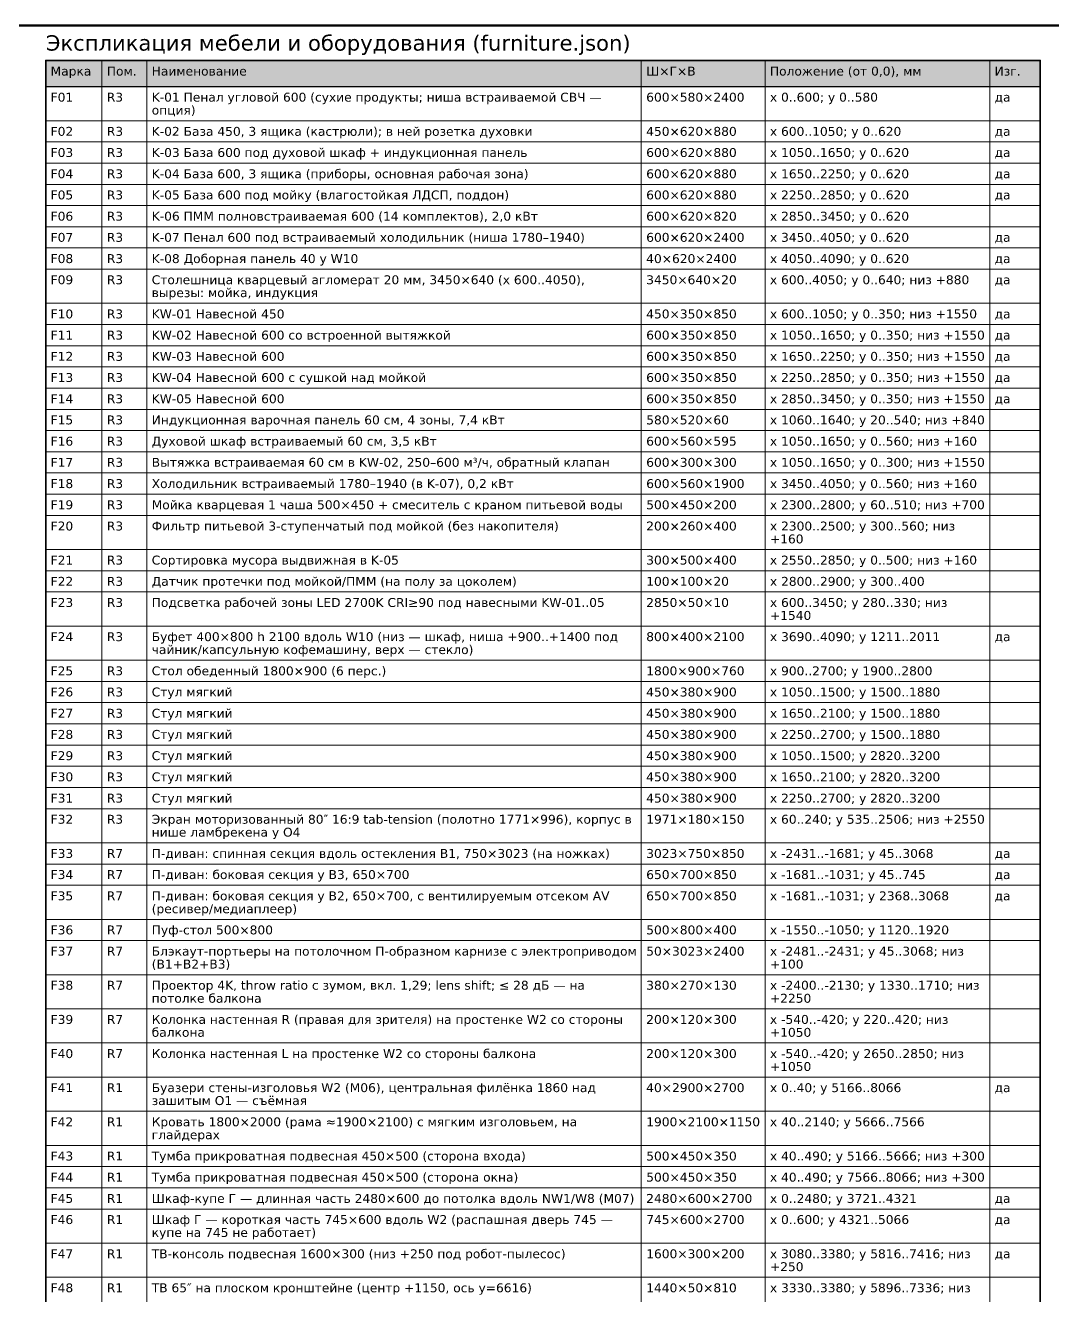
# Model space of a CAD drawing. Header units: millimetres. Extents: x 954 to 29450, y 51 to 20750.
# Drawn here: x 12810 to 21162, y 10419 to 20750 of the extents above; entities that cross this region are included whole.
import ezdxf

# ---------------------------------------------------------------- set-up
doc = ezdxf.new("R2010")
doc.units = ezdxf.units.MM
doc.layers.add('FRAME', color=7, linetype='CONTINUOUS')
doc.layers.add('TEXT', color=7, linetype='CONTINUOUS')
doc.styles.add('GOST', font='DejaVuSans.ttf')

msp = doc.modelspace()

# ---------------------------------------------------------------- hatches: boundary and pattern name
at = {"layer": 'TEXT', "true_color": 0xe6e6e6}
h = msp.add_hatch(color=7, dxfattribs=at)
h.dxf.hatch_style = 1
h.paths.add_polyline_path([(12975, 20252), (21062, 20252), (21062, 20465), (12975, 20465)])

# ---------------------------------------------------------------- linework, layer by layer
at = {"layer": 'FRAME', "color": 7, "lineweight": 50}
msp.add_lwpolyline([(1000, 250), (29450, 250), (29450, 20750), (1000, 20750)], close=True, dxfattribs=at)
at = {"layer": 'TEXT', "color": 7, "lineweight": 25}
msp.add_lwpolyline([(12975, 20252), (21062, 20252), (21062, 20465), (12975, 20465)], close=True, dxfattribs=at)
at = {"layer": 'TEXT', "color": 7, "lineweight": 15}
for points in [[(12975, 20465), (12975, 20252)], [(13432, 20465), (13432, 20252)], [(13797, 20465), (13797, 20252)], [(17818, 20465), (17818, 20252)], [(18824, 20465), (18824, 20252)], [(20651, 20465), (20651, 20252)], [(21062, 20465), (21062, 20252)], [(12975, 20252), (12975, 19975)], [(13432, 20252), (13432, 19975)], [(13797, 20252), (13797, 19975)], [(17818, 20252), (17818, 19975)], [(18824, 20252), (18824, 19975)], [(20651, 20252), (20651, 19975)], [(21062, 20252), (21062, 19975)], [(12975, 19975), (12975, 19802)], [(13432, 19975), (13432, 19802)], [(13797, 19975), (13797, 19802)], [(17818, 19975), (17818, 19802)], [(18824, 19975), (18824, 19802)], [(20651, 19975), (20651, 19802)], [(21062, 19975), (21062, 19802)], [(12975, 19802), (12975, 19630)], [(13432, 19802), (13432, 19630)], [(13797, 19802), (13797, 19630)], [(17818, 19802), (17818, 19630)], [(18824, 19802), (18824, 19630)], [(20651, 19802), (20651, 19630)], [(21062, 19802), (21062, 19630)], [(12975, 19630), (12975, 19457)], [(13432, 19630), (13432, 19457)], [(13797, 19630), (13797, 19457)], [(17818, 19630), (17818, 19457)], [(18824, 19630), (18824, 19457)], [(20651, 19630), (20651, 19457)], [(21062, 19630), (21062, 19457)], [(12975, 19457), (12975, 19285)], [(13432, 19457), (13432, 19285)], [(13797, 19457), (13797, 19285)], [(17818, 19457), (17818, 19285)], [(18824, 19457), (18824, 19285)], [(20651, 19457), (20651, 19285)], [(21062, 19457), (21062, 19285)], [(12975, 19285), (12975, 19112)], [(13432, 19285), (13432, 19112)], [(13797, 19285), (13797, 19112)], [(17818, 19285), (17818, 19112)], [(18824, 19285), (18824, 19112)], [(20651, 19285), (20651, 19112)], [(21062, 19285), (21062, 19112)], [(12975, 19112), (12975, 18940)], [(13432, 19112), (13432, 18940)], [(13797, 19112), (13797, 18940)], [(17818, 19112), (17818, 18940)], [(18824, 19112), (18824, 18940)], [(20651, 19112), (20651, 18940)], [(21062, 19112), (21062, 18940)], [(12975, 18940), (12975, 18767)], [(13432, 18940), (13432, 18767)], [(13797, 18940), (13797, 18767)], [(17818, 18940), (17818, 18767)], [(18824, 18940), (18824, 18767)], [(20651, 18940), (20651, 18767)], [(21062, 18940), (21062, 18767)], [(12975, 18767), (12975, 18490)], [(13432, 18767), (13432, 18490)], [(13797, 18767), (13797, 18490)], [(17818, 18767), (17818, 18490)], [(18824, 18767), (18824, 18490)], [(20651, 18767), (20651, 18490)], [(21062, 18767), (21062, 18490)], [(12975, 18490), (12975, 18317)], [(13432, 18490), (13432, 18317)], [(13797, 18490), (13797, 18317)], [(17818, 18490), (17818, 18317)], [(18824, 18490), (18824, 18317)], [(20651, 18490), (20651, 18317)], [(21062, 18490), (21062, 18317)], [(12975, 18317), (12975, 18145)], [(13432, 18317), (13432, 18145)], [(13797, 18317), (13797, 18145)], [(17818, 18317), (17818, 18145)], [(18824, 18317), (18824, 18145)], [(20651, 18317), (20651, 18145)], [(21062, 18317), (21062, 18145)], [(12975, 18145), (12975, 17972)], [(13432, 18145), (13432, 17972)], [(13797, 18145), (13797, 17972)], [(17818, 18145), (17818, 17972)], [(18824, 18145), (18824, 17972)], [(20651, 18145), (20651, 17972)], [(21062, 18145), (21062, 17972)], [(12975, 17972), (12975, 17800)], [(13432, 17972), (13432, 17800)], [(13797, 17972), (13797, 17800)], [(17818, 17972), (17818, 17800)], [(18824, 17972), (18824, 17800)], [(20651, 17972), (20651, 17800)], [(21062, 17972), (21062, 17800)], [(12975, 17800), (12975, 17627)], [(13432, 17800), (13432, 17627)], [(13797, 17800), (13797, 17627)], [(17818, 17800), (17818, 17627)], [(18824, 17800), (18824, 17627)], [(20651, 17800), (20651, 17627)], [(21062, 17800), (21062, 17627)], [(12975, 17627), (12975, 17455)], [(13432, 17627), (13432, 17455)], [(13797, 17627), (13797, 17455)], [(17818, 17627), (17818, 17455)], [(18824, 17627), (18824, 17455)], [(20651, 17627), (20651, 17455)], [(21062, 17627), (21062, 17455)], [(12975, 17455), (12975, 17282)], [(13432, 17455), (13432, 17282)], [(13797, 17455), (13797, 17282)], [(17818, 17455), (17818, 17282)], [(18824, 17455), (18824, 17282)], [(20651, 17455), (20651, 17282)], [(21062, 17455), (21062, 17282)], [(12975, 17282), (12975, 17110)], [(13432, 17282), (13432, 17110)], [(13797, 17282), (13797, 17110)], [(17818, 17282), (17818, 17110)], [(18824, 17282), (18824, 17110)], [(20651, 17282), (20651, 17110)], [(21062, 17282), (21062, 17110)], [(12975, 17110), (12975, 16937)], [(13432, 17110), (13432, 16937)], [(13797, 17110), (13797, 16937)], [(17818, 17110), (17818, 16937)], [(18824, 17110), (18824, 16937)], [(20651, 17110), (20651, 16937)], [(21062, 17110), (21062, 16937)], [(12975, 16937), (12975, 16765)], [(13432, 16937), (13432, 16765)], [(13797, 16937), (13797, 16765)], [(17818, 16937), (17818, 16765)], [(18824, 16937), (18824, 16765)], [(20651, 16937), (20651, 16765)], [(21062, 16937), (21062, 16765)], [(12975, 16765), (12975, 16487)], [(13432, 16765), (13432, 16487)], [(13797, 16765), (13797, 16487)], [(17818, 16765), (17818, 16487)], [(18824, 16765), (18824, 16487)], [(20651, 16765), (20651, 16487)], [(21062, 16765), (21062, 16487)], [(12975, 16487), (12975, 16315)], [(13432, 16487), (13432, 16315)], [(13797, 16487), (13797, 16315)], [(17818, 16487), (17818, 16315)], [(18824, 16487), (18824, 16315)], [(20651, 16487), (20651, 16315)], [(21062, 16487), (21062, 16315)], [(12975, 16315), (12975, 16142)], [(13432, 16315), (13432, 16142)], [(13797, 16315), (13797, 16142)], [(17818, 16315), (17818, 16142)], [(18824, 16315), (18824, 16142)], [(20651, 16315), (20651, 16142)], [(21062, 16315), (21062, 16142)], [(12975, 16142), (12975, 15865)], [(13432, 16142), (13432, 15865)], [(13797, 16142), (13797, 15865)], [(17818, 16142), (17818, 15865)], [(18824, 16142), (18824, 15865)], [(20651, 16142), (20651, 15865)], [(21062, 16142), (21062, 15865)], [(12975, 15865), (12975, 15587)], [(13432, 15865), (13432, 15587)], [(13797, 15865), (13797, 15587)], [(17818, 15865), (17818, 15587)], [(18824, 15865), (18824, 15587)], [(20651, 15865), (20651, 15587)], [(21062, 15865), (21062, 15587)], [(12975, 15587), (12975, 15414)], [(13432, 15587), (13432, 15414)], [(13797, 15587), (13797, 15414)], [(17818, 15587), (17818, 15414)], [(18824, 15587), (18824, 15414)], [(20651, 15587), (20651, 15414)], [(21062, 15587), (21062, 15414)], [(12975, 15414), (12975, 15242)], [(13432, 15414), (13432, 15242)], [(13797, 15414), (13797, 15242)], [(17818, 15414), (17818, 15242)], [(18824, 15414), (18824, 15242)], [(20651, 15414), (20651, 15242)], [(21062, 15414), (21062, 15242)], [(12975, 15242), (12975, 15069)], [(13432, 15242), (13432, 15069)], [(13797, 15242), (13797, 15069)], [(17818, 15242), (17818, 15069)], [(18824, 15242), (18824, 15069)], [(20651, 15242), (20651, 15069)], [(21062, 15242), (21062, 15069)], [(12975, 15069), (12975, 14897)], [(13432, 15069), (13432, 14897)], [(13797, 15069), (13797, 14897)], [(17818, 15069), (17818, 14897)], [(18824, 15069), (18824, 14897)], [(20651, 15069), (20651, 14897)], [(21062, 15069), (21062, 14897)], [(12975, 14897), (12975, 14724)], [(13432, 14897), (13432, 14724)], [(13797, 14897), (13797, 14724)], [(17818, 14897), (17818, 14724)], [(18824, 14897), (18824, 14724)], [(20651, 14897), (20651, 14724)], [(21062, 14897), (21062, 14724)], [(12975, 14724), (12975, 14552)], [(13432, 14724), (13432, 14552)], [(13797, 14724), (13797, 14552)], [(17818, 14724), (17818, 14552)], [(18824, 14724), (18824, 14552)], [(20651, 14724), (20651, 14552)], [(21062, 14724), (21062, 14552)], [(12975, 14552), (12975, 14379)], [(13432, 14552), (13432, 14379)], [(13797, 14552), (13797, 14379)], [(17818, 14552), (17818, 14379)], [(18824, 14552), (18824, 14379)], [(20651, 14552), (20651, 14379)], [(21062, 14552), (21062, 14379)], [(12975, 14379), (12975, 14102)], [(13432, 14379), (13432, 14102)], [(13797, 14379), (13797, 14102)], [(17818, 14379), (17818, 14102)], [(18824, 14379), (18824, 14102)], [(20651, 14379), (20651, 14102)], [(21062, 14379), (21062, 14102)], [(12975, 14102), (12975, 13929)], [(13432, 14102), (13432, 13929)], [(13797, 14102), (13797, 13929)], [(17818, 14102), (17818, 13929)], [(18824, 14102), (18824, 13929)], [(20651, 14102), (20651, 13929)], [(21062, 14102), (21062, 13929)], [(12975, 13929), (12975, 13757)], [(13432, 13929), (13432, 13757)], [(13797, 13929), (13797, 13757)], [(17818, 13929), (17818, 13757)], [(18824, 13929), (18824, 13757)], [(20651, 13929), (20651, 13757)], [(21062, 13929), (21062, 13757)], [(12975, 13757), (12975, 13479)], [(13432, 13757), (13432, 13479)], [(13797, 13757), (13797, 13479)], [(17818, 13757), (17818, 13479)], [(18824, 13757), (18824, 13479)], [(20651, 13757), (20651, 13479)], [(21062, 13757), (21062, 13479)], [(12975, 13479), (12975, 13307)], [(13432, 13479), (13432, 13307)], [(13797, 13479), (13797, 13307)], [(17818, 13479), (17818, 13307)], [(18824, 13479), (18824, 13307)], [(20651, 13479), (20651, 13307)], [(21062, 13479), (21062, 13307)], [(12975, 13307), (12975, 13029)], [(13432, 13307), (13432, 13029)], [(13797, 13307), (13797, 13029)], [(17818, 13307), (17818, 13029)], [(18824, 13307), (18824, 13029)], [(20651, 13307), (20651, 13029)], [(21062, 13307), (21062, 13029)], [(12975, 13029), (12975, 12751)], [(13432, 13029), (13432, 12751)], [(13797, 13029), (13797, 12751)], [(17818, 13029), (17818, 12751)], [(18824, 13029), (18824, 12751)], [(20651, 13029), (20651, 12751)], [(21062, 13029), (21062, 12751)], [(12975, 12751), (12975, 12474)], [(13432, 12751), (13432, 12474)], [(13797, 12751), (13797, 12474)], [(17818, 12751), (17818, 12474)], [(18824, 12751), (18824, 12474)], [(20651, 12751), (20651, 12474)], [(21062, 12751), (21062, 12474)], [(12975, 12474), (12975, 12196)], [(13432, 12474), (13432, 12196)], [(13797, 12474), (13797, 12196)], [(17818, 12474), (17818, 12196)], [(18824, 12474), (18824, 12196)], [(20651, 12474), (20651, 12196)], [(21062, 12474), (21062, 12196)], [(12975, 12196), (12975, 11919)], [(13432, 12196), (13432, 11919)], [(13797, 12196), (13797, 11919)], [(17818, 12196), (17818, 11919)], [(18824, 12196), (18824, 11919)], [(20651, 12196), (20651, 11919)], [(21062, 12196), (21062, 11919)], [(12975, 11919), (12975, 11641)], [(13432, 11919), (13432, 11641)], [(13797, 11919), (13797, 11641)], [(17818, 11919), (17818, 11641)], [(18824, 11919), (18824, 11641)], [(20651, 11919), (20651, 11641)], [(21062, 11919), (21062, 11641)], [(12975, 11641), (12975, 11468)], [(13432, 11641), (13432, 11468)], [(13797, 11641), (13797, 11468)], [(17818, 11641), (17818, 11468)], [(18824, 11641), (18824, 11468)], [(20651, 11641), (20651, 11468)], [(21062, 11641), (21062, 11468)], [(12975, 11468), (12975, 11296)], [(13432, 11468), (13432, 11296)], [(13797, 11468), (13797, 11296)], [(17818, 11468), (17818, 11296)], [(18824, 11468), (18824, 11296)], [(20651, 11468), (20651, 11296)], [(21062, 11468), (21062, 11296)], [(12975, 11296), (12975, 11123)], [(13432, 11296), (13432, 11123)], [(13797, 11296), (13797, 11123)], [(17818, 11296), (17818, 11123)], [(18824, 11296), (18824, 11123)], [(20651, 11296), (20651, 11123)], [(21062, 11296), (21062, 11123)], [(12975, 11123), (12975, 10846)], [(13432, 11123), (13432, 10846)], [(13797, 11123), (13797, 10846)], [(17818, 11123), (17818, 10846)], [(18824, 11123), (18824, 10846)], [(20651, 11123), (20651, 10846)], [(21062, 11123), (21062, 10846)], [(12975, 10846), (12975, 10568)], [(13432, 10846), (13432, 10568)], [(13797, 10846), (13797, 10568)], [(17818, 10846), (17818, 10568)], [(18824, 10846), (18824, 10568)], [(20651, 10846), (20651, 10568)], [(21062, 10846), (21062, 10568)], [(12975, 10568), (12975, 10291)], [(13432, 10568), (13432, 10291)], [(13797, 10568), (13797, 10291)], [(17818, 10568), (17818, 10291)], [(18824, 10568), (18824, 10291)], [(20651, 10568), (20651, 10291)], [(21062, 10568), (21062, 10291)]]:
    msp.add_lwpolyline(points, dxfattribs=at)
at = {"layer": 'TEXT', "color": 7, "lineweight": 35}
msp.add_lwpolyline([(12975, 3186), (21062, 3186), (21062, 20465), (12975, 20465)], close=True, dxfattribs=at)
at = {"layer": 'TEXT', "color": 7, "lineweight": 15}
for points in [[(12975, 19975), (21062, 19975), (21062, 20252), (12975, 20252)], [(12975, 19802), (21062, 19802), (21062, 19975), (12975, 19975)], [(12975, 19630), (21062, 19630), (21062, 19802), (12975, 19802)], [(12975, 19457), (21062, 19457), (21062, 19630), (12975, 19630)], [(12975, 19285), (21062, 19285), (21062, 19457), (12975, 19457)], [(12975, 19112), (21062, 19112), (21062, 19285), (12975, 19285)], [(12975, 18940), (21062, 18940), (21062, 19112), (12975, 19112)], [(12975, 18767), (21062, 18767), (21062, 18940), (12975, 18940)], [(12975, 18490), (21062, 18490), (21062, 18767), (12975, 18767)], [(12975, 18317), (21062, 18317), (21062, 18490), (12975, 18490)], [(12975, 18145), (21062, 18145), (21062, 18317), (12975, 18317)], [(12975, 17972), (21062, 17972), (21062, 18145), (12975, 18145)], [(12975, 17800), (21062, 17800), (21062, 17972), (12975, 17972)], [(12975, 17627), (21062, 17627), (21062, 17800), (12975, 17800)], [(12975, 17455), (21062, 17455), (21062, 17627), (12975, 17627)], [(12975, 17282), (21062, 17282), (21062, 17455), (12975, 17455)], [(12975, 17110), (21062, 17110), (21062, 17282), (12975, 17282)], [(12975, 16937), (21062, 16937), (21062, 17110), (12975, 17110)], [(12975, 16765), (21062, 16765), (21062, 16937), (12975, 16937)], [(12975, 16487), (21062, 16487), (21062, 16765), (12975, 16765)], [(12975, 16315), (21062, 16315), (21062, 16487), (12975, 16487)], [(12975, 16142), (21062, 16142), (21062, 16315), (12975, 16315)], [(12975, 15865), (21062, 15865), (21062, 16142), (12975, 16142)], [(12975, 15587), (21062, 15587), (21062, 15865), (12975, 15865)], [(12975, 15414), (21062, 15414), (21062, 15587), (12975, 15587)], [(12975, 15242), (21062, 15242), (21062, 15414), (12975, 15414)], [(12975, 15069), (21062, 15069), (21062, 15242), (12975, 15242)], [(12975, 14897), (21062, 14897), (21062, 15069), (12975, 15069)], [(12975, 14724), (21062, 14724), (21062, 14897), (12975, 14897)], [(12975, 14552), (21062, 14552), (21062, 14724), (12975, 14724)], [(12975, 14379), (21062, 14379), (21062, 14552), (12975, 14552)], [(12975, 14102), (21062, 14102), (21062, 14379), (12975, 14379)], [(12975, 13929), (21062, 13929), (21062, 14102), (12975, 14102)], [(12975, 13757), (21062, 13757), (21062, 13929), (12975, 13929)], [(12975, 13479), (21062, 13479), (21062, 13757), (12975, 13757)], [(12975, 13307), (21062, 13307), (21062, 13479), (12975, 13479)], [(12975, 13029), (21062, 13029), (21062, 13307), (12975, 13307)], [(12975, 12751), (21062, 12751), (21062, 13029), (12975, 13029)], [(12975, 12474), (21062, 12474), (21062, 12751), (12975, 12751)], [(12975, 12196), (21062, 12196), (21062, 12474), (12975, 12474)], [(12975, 11919), (21062, 11919), (21062, 12196), (12975, 12196)], [(12975, 11641), (21062, 11641), (21062, 11919), (12975, 11919)], [(12975, 11468), (21062, 11468), (21062, 11641), (12975, 11641)], [(12975, 11296), (21062, 11296), (21062, 11468), (12975, 11468)], [(12975, 11123), (21062, 11123), (21062, 11296), (12975, 11296)], [(12975, 10846), (21062, 10846), (21062, 11123), (12975, 11123)], [(12975, 10568), (21062, 10568), (21062, 10846), (12975, 10846)], [(12975, 10291), (21062, 10291), (21062, 10568), (12975, 10568)]]:
    msp.add_lwpolyline(points, close=True, dxfattribs=at)

# ---------------------------------------------------------------- texts
at = {"layer": 'TEXT', "color": 7, "style": 'GOST'}
for s, height, p in [('Экспликация мебели и оборудования (furniture.json)', 125, (12975, 20545)), ('Марка', 72.5, (13015, 20342)), ('Пом.', 72.5, (13472, 20342)), ('Наименование', 72.5, (13837, 20342)), ('Ш×Г×В', 72.5, (17858, 20342)), ('Положение (от 0,0), мм', 72.5, (18864, 20342)), ('Изг.', 72.5, (20691, 20342)), ('F01', 72.5, (13015, 20130)), ('R3', 72.5, (13472, 20130)), ('K-01 Пенал угловой 600 (сухие продукты; ниша встраиваемой СВЧ —', 72.5, (13837, 20130)), ('600×580×2400', 72.5, (17858, 20130)), ('x 0..600; y 0..580', 72.5, (18864, 20130)), ('да', 72.5, (20691, 20130)), ('опция)', 72.5, (13837, 20025)), ('F02', 72.5, (13015, 19852)), ('R3', 72.5, (13472, 19852)), ('K-02 База 450, 3 ящика (кастрюли); в ней розетка духовки', 72.5, (13837, 19852)), ('450×620×880', 72.5, (17858, 19852)), ('x 600..1050; y 0..620', 72.5, (18864, 19852)), ('да', 72.5, (20691, 19852)), ('F03', 72.5, (13015, 19680)), ('R3', 72.5, (13472, 19680)), ('K-03 База 600 под духовой шкаф + индукционная панель', 72.5, (13837, 19680)), ('600×620×880', 72.5, (17858, 19680)), ('x 1050..1650; y 0..620', 72.5, (18864, 19680)), ('да', 72.5, (20691, 19680)), ('F04', 72.5, (13015, 19507)), ('R3', 72.5, (13472, 19507)), ('K-04 База 600, 3 ящика (приборы, основная рабочая зона)', 72.5, (13837, 19507)), ('600×620×880', 72.5, (17858, 19507)), ('x 1650..2250; y 0..620', 72.5, (18864, 19507)), ('да', 72.5, (20691, 19507)), ('F05', 72.5, (13015, 19335)), ('R3', 72.5, (13472, 19335)), ('K-05 База 600 под мойку (влагостойкая ЛДСП, поддон)', 72.5, (13837, 19335)), ('600×620×880', 72.5, (17858, 19335)), ('x 2250..2850; y 0..620', 72.5, (18864, 19335)), ('да', 72.5, (20691, 19335)), ('F06', 72.5, (13015, 19162)), ('R3', 72.5, (13472, 19162)), ('K-06 ПММ полновстраиваемая 600 (14 комплектов), 2,0 кВт', 72.5, (13837, 19162)), ('600×620×820', 72.5, (17858, 19162)), ('x 2850..3450; y 0..620', 72.5, (18864, 19162)), ('F07', 72.5, (13015, 18990)), ('R3', 72.5, (13472, 18990)), ('K-07 Пенал 600 под встраиваемый холодильник (ниша 1780–1940)', 72.5, (13837, 18990)), ('600×620×2400', 72.5, (17858, 18990)), ('x 3450..4050; y 0..620', 72.5, (18864, 18990)), ('да', 72.5, (20691, 18990)), ('F08', 72.5, (13015, 18817)), ('R3', 72.5, (13472, 18817)), ('K-08 Доборная панель 40 у W10', 72.5, (13837, 18817)), ('40×620×2400', 72.5, (17858, 18817)), ('x 4050..4090; y 0..620', 72.5, (18864, 18817)), ('да', 72.5, (20691, 18817)), ('F09', 72.5, (13015, 18645)), ('R3', 72.5, (13472, 18645)), ('Столешница кварцевый агломерат 20 мм, 3450×640 (x 600..4050),', 72.5, (13837, 18645)), ('3450×640×20', 72.5, (17858, 18645)), ('x 600..4050; y 0..640; низ +880', 72.5, (18864, 18645)), ('да', 72.5, (20691, 18645)), ('вырезы: мойка, индукция', 72.5, (13837, 18540)), ('F10', 72.5, (13015, 18367)), ('R3', 72.5, (13472, 18367)), ('KW-01 Навесной 450', 72.5, (13837, 18367)), ('450×350×850', 72.5, (17858, 18367)), ('x 600..1050; y 0..350; низ +1550', 72.5, (18864, 18367)), ('да', 72.5, (20691, 18367)), ('F11', 72.5, (13015, 18195)), ('R3', 72.5, (13472, 18195)), ('KW-02 Навесной 600 со встроенной вытяжкой', 72.5, (13837, 18195)), ('600×350×850', 72.5, (17858, 18195)), ('x 1050..1650; y 0..350; низ +1550', 72.5, (18864, 18195)), ('да', 72.5, (20691, 18195)), ('F12', 72.5, (13015, 18022)), ('R3', 72.5, (13472, 18022)), ('KW-03 Навесной 600', 72.5, (13837, 18022)), ('600×350×850', 72.5, (17858, 18022)), ('x 1650..2250; y 0..350; низ +1550', 72.5, (18864, 18022)), ('да', 72.5, (20691, 18022)), ('F13', 72.5, (13015, 17850)), ('R3', 72.5, (13472, 17850)), ('KW-04 Навесной 600 с сушкой над мойкой', 72.5, (13837, 17850)), ('600×350×850', 72.5, (17858, 17850)), ('x 2250..2850; y 0..350; низ +1550', 72.5, (18864, 17850)), ('да', 72.5, (20691, 17850)), ('F14', 72.5, (13015, 17677)), ('R3', 72.5, (13472, 17677)), ('KW-05 Навесной 600', 72.5, (13837, 17677)), ('600×350×850', 72.5, (17858, 17677)), ('x 2850..3450; y 0..350; низ +1550', 72.5, (18864, 17677)), ('да', 72.5, (20691, 17677)), ('F15', 72.5, (13015, 17505)), ('R3', 72.5, (13472, 17505)), ('Индукционная варочная панель 60 см, 4 зоны, 7,4 кВт', 72.5, (13837, 17505)), ('580×520×60', 72.5, (17858, 17505)), ('x 1060..1640; y 20..540; низ +840', 72.5, (18864, 17505)), ('F16', 72.5, (13015, 17332)), ('R3', 72.5, (13472, 17332)), ('Духовой шкаф встраиваемый 60 см, 3,5 кВт', 72.5, (13837, 17332)), ('600×560×595', 72.5, (17858, 17332)), ('x 1050..1650; y 0..560; низ +160', 72.5, (18864, 17332)), ('F17', 72.5, (13015, 17160)), ('R3', 72.5, (13472, 17160)), ('Вытяжка встраиваемая 60 см в KW-02, 250–600 м³/ч, обратный клапан', 72.5, (13837, 17160)), ('600×300×300', 72.5, (17858, 17160)), ('x 1050..1650; y 0..300; низ +1550', 72.5, (18864, 17160)), ('F18', 72.5, (13015, 16987)), ('R3', 72.5, (13472, 16987)), ('Холодильник встраиваемый 1780–1940 (в K-07), 0,2 кВт', 72.5, (13837, 16987)), ('600×560×1900', 72.5, (17858, 16987)), ('x 3450..4050; y 0..560; низ +160', 72.5, (18864, 16987)), ('F19', 72.5, (13015, 16815)), ('R3', 72.5, (13472, 16815)), ('Мойка кварцевая 1 чаша 500×450 + смеситель с краном питьевой воды', 72.5, (13837, 16815)), ('500×450×200', 72.5, (17858, 16815)), ('x 2300..2800; y 60..510; низ +700', 72.5, (18864, 16815)), ('F20', 72.5, (13015, 16642)), ('R3', 72.5, (13472, 16642)), ('Фильтр питьевой 3-ступенчатый под мойкой (без накопителя)', 72.5, (13837, 16642)), ('200×260×400', 72.5, (17858, 16642)), ('x 2300..2500; y 300..560; низ', 72.5, (18864, 16642)), ('+160', 72.5, (18864, 16537)), ('F21', 72.5, (13015, 16365)), ('R3', 72.5, (13472, 16365)), ('Сортировка мусора выдвижная в K-05', 72.5, (13837, 16365)), ('300×500×400', 72.5, (17858, 16365)), ('x 2550..2850; y 0..500; низ +160', 72.5, (18864, 16365)), ('F22', 72.5, (13015, 16192)), ('R3', 72.5, (13472, 16192)), ('Датчик протечки под мойкой/ПММ (на полу за цоколем)', 72.5, (13837, 16192)), ('100×100×20', 72.5, (17858, 16192)), ('x 2800..2900; y 300..400', 72.5, (18864, 16192)), ('F23', 72.5, (13015, 16020)), ('R3', 72.5, (13472, 16020)), ('Подсветка рабочей зоны LED 2700K CRI≥90 под навесными KW-01..05', 72.5, (13837, 16020)), ('2850×50×10', 72.5, (17858, 16020)), ('x 600..3450; y 280..330; низ', 72.5, (18864, 16020)), ('+1540', 72.5, (18864, 15915)), ('F24', 72.5, (13015, 15742)), ('R3', 72.5, (13472, 15742)), ('Буфет 400×800 h 2100 вдоль W10 (низ — шкаф, ниша +900..+1400 под', 72.5, (13837, 15742)), ('800×400×2100', 72.5, (17858, 15742)), ('x 3690..4090; y 1211..2011', 72.5, (18864, 15742)), ('чайник/капсульную кофемашину, верх — стекло)', 72.5, (13837, 15637)), ('да', 72.5, (20691, 15742)), ('F25', 72.5, (13015, 15464)), ('R3', 72.5, (13472, 15464)), ('Стол обеденный 1800×900 (6 перс.)', 72.5, (13837, 15464)), ('1800×900×760', 72.5, (17858, 15464)), ('x 900..2700; y 1900..2800', 72.5, (18864, 15464)), ('F26', 72.5, (13015, 15292)), ('R3', 72.5, (13472, 15292)), ('Стул мягкий', 72.5, (13837, 15292)), ('450×380×900', 72.5, (17858, 15292)), ('x 1050..1500; y 1500..1880', 72.5, (18864, 15292)), ('F27', 72.5, (13015, 15119)), ('R3', 72.5, (13472, 15119)), ('Стул мягкий', 72.5, (13837, 15119)), ('450×380×900', 72.5, (17858, 15119)), ('x 1650..2100; y 1500..1880', 72.5, (18864, 15119)), ('F28', 72.5, (13015, 14947)), ('R3', 72.5, (13472, 14947)), ('Стул мягкий', 72.5, (13837, 14947)), ('450×380×900', 72.5, (17858, 14947)), ('x 2250..2700; y 1500..1880', 72.5, (18864, 14947)), ('F29', 72.5, (13015, 14774)), ('R3', 72.5, (13472, 14774)), ('Стул мягкий', 72.5, (13837, 14774)), ('450×380×900', 72.5, (17858, 14774)), ('x 1050..1500; y 2820..3200', 72.5, (18864, 14774)), ('F30', 72.5, (13015, 14602)), ('R3', 72.5, (13472, 14602)), ('Стул мягкий', 72.5, (13837, 14602)), ('450×380×900', 72.5, (17858, 14602)), ('x 1650..2100; y 2820..3200', 72.5, (18864, 14602)), ('F31', 72.5, (13015, 14429)), ('R3', 72.5, (13472, 14429)), ('Стул мягкий', 72.5, (13837, 14429)), ('450×380×900', 72.5, (17858, 14429)), ('x 2250..2700; y 2820..3200', 72.5, (18864, 14429)), ('F32', 72.5, (13015, 14257)), ('R3', 72.5, (13472, 14257)), ('Экран моторизованный 80″ 16:9 tab-tension (полотно 1771×996), корпус в', 72.5, (13837, 14257)), ('1971×180×150', 72.5, (17858, 14257)), ('x 60..240; y 535..2506; низ +2550', 72.5, (18864, 14257)), ('нише ламбрекена у O4', 72.5, (13837, 14152)), ('F33', 72.5, (13015, 13979)), ('R7', 72.5, (13472, 13979)), ('П-диван: спинная секция вдоль остекления B1, 750×3023 (на ножках)', 72.5, (13837, 13979)), ('3023×750×850', 72.5, (17858, 13979)), ('x -2431..-1681; y 45..3068', 72.5, (18864, 13979)), ('да', 72.5, (20691, 13979)), ('F34', 72.5, (13015, 13807)), ('R7', 72.5, (13472, 13807)), ('П-диван: боковая секция у B3, 650×700', 72.5, (13837, 13807)), ('650×700×850', 72.5, (17858, 13807)), ('x -1681..-1031; y 45..745', 72.5, (18864, 13807)), ('да', 72.5, (20691, 13807)), ('F35', 72.5, (13015, 13634)), ('R7', 72.5, (13472, 13634)), ('П-диван: боковая секция у B2, 650×700, с вентилируемым отсеком AV', 72.5, (13837, 13634)), ('650×700×850', 72.5, (17858, 13634)), ('x -1681..-1031; y 2368..3068', 72.5, (18864, 13634)), ('да', 72.5, (20691, 13634)), ('(ресивер/медиаплеер)', 72.5, (13837, 13529)), ('F36', 72.5, (13015, 13357)), ('Пуф-стол 500×800', 72.5, (13837, 13357)), ('500×800×400', 72.5, (17858, 13357)), ('x -1550..-1050; y 1120..1920', 72.5, (18864, 13357)), ('R7', 72.5, (13472, 13357)), ('F37', 72.5, (13015, 13184)), ('R7', 72.5, (13472, 13184)), ('Блэкаут-портьеры на потолочном П-образном карнизе с электроприводом', 72.5, (13837, 13184)), ('50×3023×2400', 72.5, (17858, 13184)), ('x -2481..-2431; y 45..3068; низ', 72.5, (18864, 13184)), ('(B1+B2+B3)', 72.5, (13837, 13079)), ('+100', 72.5, (18864, 13079)), ('F38', 72.5, (13015, 12907)), ('R7', 72.5, (13472, 12907)), ('Проектор 4K, throw ratio с зумом, вкл. 1,29; lens shift; ≤ 28 дБ — на', 72.5, (13837, 12907)), ('380×270×130', 72.5, (17858, 12907)), ('x -2400..-2130; y 1330..1710; низ', 72.5, (18864, 12907)), ('потолке балкона', 72.5, (13837, 12801)), ('+2250', 72.5, (18864, 12801)), ('F39', 72.5, (13015, 12629)), ('R7', 72.5, (13472, 12629)), ('Колонка настенная R (правая для зрителя) на простенке W2 со стороны', 72.5, (13837, 12629)), ('200×120×300', 72.5, (17858, 12629)), ('x -540..-420; y 220..420; низ', 72.5, (18864, 12629)), ('балкона', 72.5, (13837, 12524)), ('+1050', 72.5, (18864, 12524)), ('F40', 72.5, (13015, 12351)), ('R7', 72.5, (13472, 12351)), ('Колонка настенная L на простенке W2 со стороны балкона', 72.5, (13837, 12351)), ('200×120×300', 72.5, (17858, 12351)), ('x -540..-420; y 2650..2850; низ', 72.5, (18864, 12351)), ('+1050', 72.5, (18864, 12246)), ('F41', 72.5, (13015, 12074)), ('R1', 72.5, (13472, 12074)), ('Буазери стены-изголовья W2 (M06), центральная филёнка 1860 над', 72.5, (13837, 12074)), ('40×2900×2700', 72.5, (17858, 12074)), ('x 0..40; y 5166..8066', 72.5, (18864, 12074)), ('да', 72.5, (20691, 12074)), ('зашитым O1 — съёмная', 72.5, (13837, 11969)), ('F42', 72.5, (13015, 11796)), ('R1', 72.5, (13472, 11796)), ('Кровать 1800×2000 (рама ≈1900×2100) с мягким изголовьем, на', 72.5, (13837, 11796)), ('1900×2100×1150', 72.5, (17858, 11796)), ('x 40..2140; y 5666..7566', 72.5, (18864, 11796)), ('глайдерах', 72.5, (13837, 11691)), ('F43', 72.5, (13015, 11518)), ('R1', 72.5, (13472, 11518)), ('Тумба прикроватная подвесная 450×500 (сторона входа)', 72.5, (13837, 11518)), ('500×450×350', 72.5, (17858, 11518)), ('x 40..490; y 5166..5666; низ +300', 72.5, (18864, 11518)), ('F44', 72.5, (13015, 11346)), ('R1', 72.5, (13472, 11346)), ('Тумба прикроватная подвесная 450×500 (сторона окна)', 72.5, (13837, 11346)), ('500×450×350', 72.5, (17858, 11346)), ('x 40..490; y 7566..8066; низ +300', 72.5, (18864, 11346)), ('F45', 72.5, (13015, 11173)), ('R1', 72.5, (13472, 11173)), ('Шкаф-купе Г — длинная часть 2480×600 до потолка вдоль NW1/W8 (M07)', 72.5, (13837, 11173)), ('2480×600×2700', 72.5, (17858, 11173)), ('x 0..2480; y 3721..4321', 72.5, (18864, 11173)), ('да', 72.5, (20691, 11173)), ('F46', 72.5, (13015, 11001)), ('R1', 72.5, (13472, 11001)), ('Шкаф Г — короткая часть 745×600 вдоль W2 (распашная дверь 745 —', 72.5, (13837, 11001)), ('745×600×2700', 72.5, (17858, 11001)), ('x 0..600; y 4321..5066', 72.5, (18864, 11001)), ('да', 72.5, (20691, 11001)), ('купе на 745 не работает)', 72.5, (13837, 10896)), ('F47', 72.5, (13015, 10723)), ('R1', 72.5, (13472, 10723)), ('ТВ-консоль подвесная 1600×300 (низ +250 под робот-пылесос)', 72.5, (13837, 10723)), ('1600×300×200', 72.5, (17858, 10723)), ('x 3080..3380; y 5816..7416; низ', 72.5, (18864, 10723)), ('да', 72.5, (20691, 10723)), ('+250', 72.5, (18864, 10618)), ('F48', 72.5, (13015, 10446)), ('R1', 72.5, (13472, 10446)), ('ТВ 65″ на плоском кронштейне (центр +1150, ось y=6616)', 72.5, (13837, 10446)), ('1440×50×810', 72.5, (17858, 10446)), ('x 3330..3380; y 5896..7336; низ', 72.5, (18864, 10446))]:
    msp.add_text(s, height=height, dxfattribs=at).set_placement(p)

doc.saveas('drawing.dxf')
